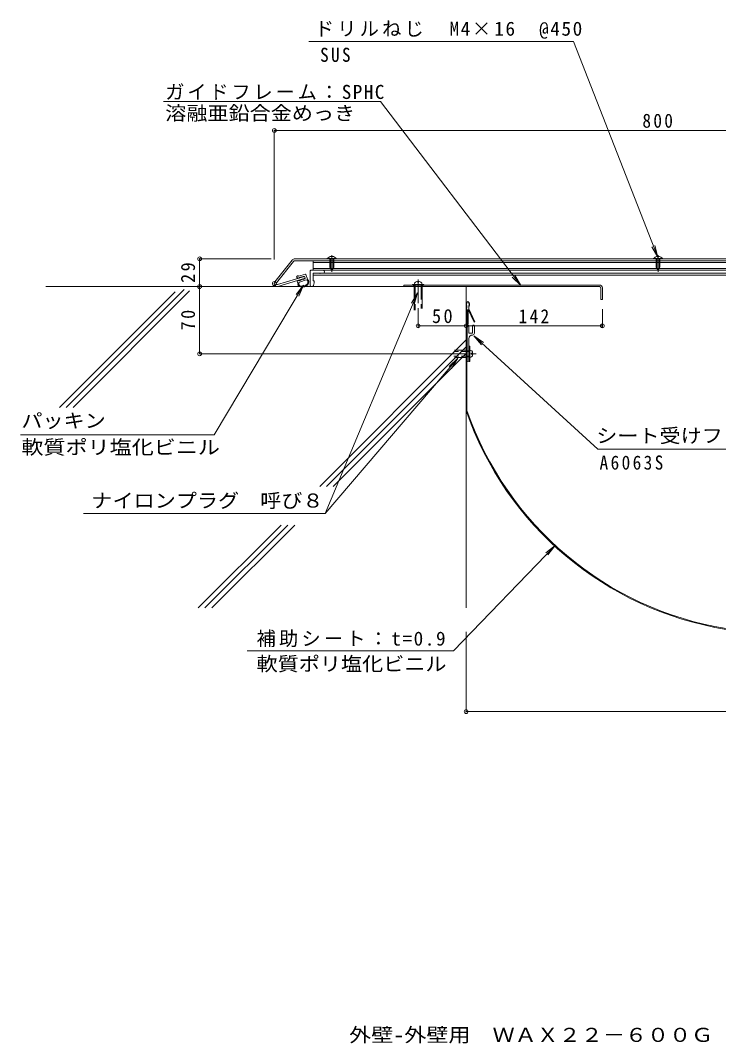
# Model space of a CAD drawing. Units: millimetres, scale not verified. Extents: x -713 to 764, y -677 to 390.
# Drawn here: x -713 to 15, y -677 to 390 of the extents above; entities that cross this region are included whole.
import ezdxf
from ezdxf.enums import TextEntityAlignment as Align

# ---------------------------------------------------------------- set-up
doc = ezdxf.new("R2010")
doc.units = ezdxf.units.MM
doc.header["$LTSCALE"] = 5
doc.header["$PDMODE"] = 32
doc.header["$PDSIZE"] = 4
for name, pattern in [('CHAIN1', [8, 5, -1, 1, -1]), ('DASHED1', [1.8, 1.2, -0.6]), ('DASHED3', [4, 3, -1])]:
    doc.linetypes.add(name, pattern=pattern)
for name, color, linetype, lineweight in [('A-1', 2, 'Continuous', 9), ('A-3', 4, 'Continuous', 9), ('A-4', 7, 'Continuous', 9), ('A-5', 7, 'Continuous', 9), ('A-6', 6, 'Continuous', 5), ('A-D', 2, 'Continuous', 9), ('A-E', 4, 'Continuous', 9), ('A-F', 2, 'Continuous', 9)]:
    doc.layers.add(name, color=color, linetype=linetype, lineweight=lineweight)
doc.layers.add('F-5_F-5ﾚｲﾔ', color=2, linetype='Continuous')
doc.styles.add('ＭＳ ゴシック', font='')
doc.styles.get('ＭＳ ゴシック').set_extended_font_data('MS Gothic')

msp = doc.modelspace()

# ---------------------------------------------------------------- linework, layer by layer
at = {"layer": 'A-1'}
for p, q in [((-407.718, 129.332), (-407.718, 139.332)), ((-410.218, 129.332), (-397.218, 129.332)), ((312.282, 137.332), (-407.718, 137.332)), ((312.282, 131.332), (-407.718, 131.332)), ((312.282, 129.332), (-407.718, 129.332)), ((-400.718, 126.332), (-407.718, 126.332)), ((-407.718, 118.332), (-407.718, 126.332)), ((-400.718, 126.332), (-407.718, 126.332)), ((312.36, 126.332), (-407.718, 126.332)), ((312.282, 124.332), (-407.718, 124.332)), ((-406.518, 118.332), (-407.718, 118.332)), ((-406.518, 118.332), (-406.518, 116.355)), ((-400.621, 126.067), (-400.817, 126.293)), ((-400.718, 126.155), (-400.718, 126.332)), ((-400.428, 125.977), (-399.718, 126.332)), ((-397.218, 126.332), (-399.718, 126.332)), ((-408.836, 112.332), (-409.218, 112.332)), ((-407.398, 113.403), (-406.518, 116.355))]:
    msp.add_line(p, q, dxfattribs=at)
for centre, radius, start, end in [((-410.218, 128.832), 0.5, 90, 180), ((-397.218, 127.832), 1.5, 270, 90), ((-400.518, 126.155), 0.2, 180, 296.56505), ((-409.218, 113.832), 1.5, 180, 270), ((-408.836, 113.832), 1.5, 270, 343.39296)]:
    msp.add_arc(centre, radius, start, end, dxfattribs=at)
at = {"layer": 'A-3'}
for p, q in [((-246.68, 96.635), (-247.468, 95.847)), ((-246.256, 96.635), (-245.468, 95.847)), ((-248.218, 74.452), (-247.716, 88.87)), ((-247.716, 88.87), (-247.468, 90.129)), ((-247.468, 92.222), (-247.468, 90.129)), ((-247.42, 74.452), (-246.918, 88.631)), ((-246.918, 74.432), (-246.918, 88.631)), ((-245.468, 92.222), (-245.468, 89.222)), ((-247.42, 74.452), (-248.218, 74.452)), ((-248.218, -17.019), (-248.218, 72.387)), ((-248.217, 72.387), (-248.095, 72.502)), ((-248.095, 72.502), (-247.886, 72.702)), ((-247.886, 72.702), (-247.686, 72.906)), ((-247.686, 72.906), (-247.5, 73.118)), ((-247.5, 73.118), (-247.334, 73.34)), ((-247.334, 73.34), (-247.193, 73.575)), ((-247.319, -16.865), (-247.319, 72.456)), ((-247.302, 72.456), (-247.179, 72.571)), ((-247.193, 73.575), (-247.125, 73.719)), ((-247.179, 72.571), (-246.97, 72.771)), ((-247.125, 73.719), (-247.099, 73.782)), ((-247.099, 73.782), (-247.059, 73.894)), ((-247.059, 73.894), (-247.023, 74.009)), ((-247.023, 74.009), (-246.991, 74.126)), ((-246.991, 74.126), (-246.962, 74.244)), ((-246.97, 72.771), (-246.77, 72.975)), ((-246.962, 74.244), (-246.934, 74.363)), ((-246.934, 74.363), (-246.918, 74.432)), ((-246.77, 72.975), (-246.585, 73.187)), ((-246.585, 73.187), (-246.419, 73.409)), ((-246.419, 73.409), (-246.278, 73.644)), ((-246.278, 73.644), (-246.209, 73.788)), ((-246.209, 73.788), (-246.183, 73.851)), ((-246.183, 73.851), (-246.143, 73.964)), ((-246.143, 73.964), (-246.107, 74.078)), ((-246.107, 74.078), (-246.075, 74.195)), ((-246.075, 74.195), (-246.046, 74.313)), ((-246.046, 74.313), (-246.018, 74.432)), ((-246.018, 74.432), (-246.002, 74.501))]:
    msp.add_line(p, q, dxfattribs=at)
for points in [[(-247.468, 93.472), (-247.579, 93.332), (-247.763, 93.088), (-247.931, 92.836), (-248.07, 92.572), (-248.135, 92.411), (-248.148, 92.371), (-248.17, 92.303), (-248.188, 92.233), (-248.218, 92.123)], [(-247.468, 94.722), (-247.579, 94.582), (-247.763, 94.338), (-247.931, 94.086), (-248.07, 93.822), (-248.135, 93.661), (-248.148, 93.622), (-248.17, 93.553), (-248.188, 93.483), (-248.208, 93.413)], [(-247.468, 95.847), (-247.562, 95.739), (-247.721, 95.549), (-247.867, 95.355), (-247.998, 95.151), (-248.063, 95.027), (-248.087, 94.973), (-248.127, 94.877), (-248.165, 94.779), (-248.198, 94.68)], [(-246.018, 74.432), (-246.018, 88.507), (-239.869, 75.283)], [(-245.468, 95.847), (-245.374, 95.739), (-245.217, 95.549), (-245.069, 95.355), (-244.939, 95.151), (-244.875, 95.027), (-244.849, 94.973), (-244.809, 94.877), (-244.773, 94.779), (-244.738, 94.68), (-244.718, 94.622)], [(-245.468, 94.722), (-245.358, 94.582), (-245.174, 94.338), (-245.005, 94.086), (-244.867, 93.822), (-244.801, 93.661), (-244.788, 93.622), (-244.768, 93.553), (-244.748, 93.483), (-244.729, 93.413), (-244.718, 93.372)], [(-245.468, 93.472), (-245.358, 93.332), (-245.174, 93.088), (-245.005, 92.836), (-244.867, 92.572), (-244.801, 92.411), (-244.788, 92.371), (-244.768, 92.303), (-244.748, 92.233), (-244.729, 92.163), (-244.718, 92.122)], [(-245.468, 89.222), (-239.144, 75.621), (-239.869, 75.283)]]:
    msp.add_lwpolyline(points, dxfattribs=at)
for centre, radius, start, end in [((-246.468, 96.422), 0.3, 45, 135), ((-247.475, 91.912), 2.811, 89.86011, 105.33086), ((-247.475, 90.662), 2.811, 89.86011, 105.33086), ((-247.475, 89.412), 2.811, 89.86011, 105.33086), ((-245.461, 91.912), 2.811, 74.66914, 90.13989), ((-245.461, 90.662), 2.811, 74.66914, 90.13989), ((-245.461, 89.412), 2.811, 74.66914, 90.13989), ((77.998, 95.741), 345.154, 199.06831, 322.48767), ((77.998, 95.741), 344.255, 199.09295, 322.43304)]:
    msp.add_arc(centre, radius, start, end, dxfattribs=at)
at = {"layer": 'A-4'}
for p, q in [((-136.274, 367.796), (-412.164, 367.796)), ((-337.441, 305.489), (-563.509, 305.489)), ((-448.218, 275.148), (-448.218, 140.52)), ((351.782, 275.148), (-448.218, 275.148)), ((-525.994, 112.332), (-525.994, 42.332)), ((-298.218, 70.027), (-298.218, 85.557)), ((-106.234, 70.027), (-106.234, 88.932)), ((-248.218, 71.527), (-298.218, 71.527)), ((-106.234, 71.527), (-248.218, 71.527)), ((-248.218, 70.027), (-248.218, 62.306)), ((-240.25, 61.17), (-232.198, 51.609)), ((-525.994, 42.332), (-247.826, 42.332)), ((-510.952, -42.207), (-712.75, -42.207)), ((88.92, -57.002), (-110.836, -57.002)), ((-395.138, -124.3), (-647.083, -124.3)), ((-248.218, -330.616), (-248.218, -247.614)), ((-261.223, -267.235), (-476.575, -267.235)), ((351.782, -330.616), (-248.218, -330.616))]:
    msp.add_line(p, q, dxfattribs=at)
at = {"layer": 'A-4', "color": 3}
for p, q in [((-426.59, 141.332), (330.154, 141.332)), ((-428.155, 138.577), (-446, 116.142)), ((-444.934, 114.561), (-416.56, 122.966)), ((-415.992, 121.048), (-416.584, 123.044))]:
    msp.add_line(p, q, dxfattribs=at)
at = {"layer": 'A-4'}
for points in [[(-525.994, 112.332), (-525.994, 141.332), (-451.59, 141.332)], [(-110.836, -57.002), (-240.25, 61.17), (-229.998, 54.018)]]:
    msp.add_lwpolyline(points, dxfattribs=at)
at = {"layer": 'A-4', "color": 3}
for centre, radius, start, end in [((-426.59, 137.332), 4, 90, 141.5), ((-426.59, 137.332), 2, 90, 141.5), ((-445.218, 115.52), 1, 141.5, 286.5)]:
    msp.add_arc(centre, radius, start, end, dxfattribs=at)
at = {"layer": 'A-4'}
for p in [(-448.218, 275.148), (-525.994, 141.332), (-448.218, 115.52), (-525.994, 112.332), (-298.218, 71.527), (-248.218, 71.527), (-106.234, 71.527), (-525.994, 42.332), (-248.218, -330.616), (-248.218, -330.616)]:
    msp.add_point(p, dxfattribs=at)
at = {"layer": 'A-5'}
for p, q in [((-337.441, 305.489), (-191.359, 113.369)), ((-48.524, 143.028), (-51.511, 155.166)), ((-191.359, 113.369), (-200.159, 122.247)), ((-191.359, 113.369), (-197.561, 124.222)), ((-417.8, 113.921), (-425.551, 104.114)), ((-313.218, 113.932), (-313.218, 112.332)), ((-109.234, 113.932), (-313.218, 113.932)), ((-313.218, 112.332), (-109.234, 112.332)), ((-303.218, 113.932), (-303.218, 112.332)), ((-293.218, 113.932), (-293.218, 112.332)), ((-107.734, 110.832), (-107.734, 98.932)), ((-106.234, 110.932), (-106.234, 98.932)), ((-299.015, 105.942), (-305.295, 95.134)), ((-106.234, 98.932), (-107.734, 98.932)), ((-256.773, 37.61), (-266.065, 29.249)), ((-155.549, -157.326), (-165.315, -165.129))]:
    msp.add_line(p, q, dxfattribs=at)
at = {"layer": 'A-5', "color": 3}
for p, q in [((-429.72, 139.822), (-447.566, 117.387)), ((-444.366, 112.643), (-415.992, 121.048))]:
    msp.add_line(p, q, dxfattribs=at)
at = {"layer": 'A-5', "color": 2, "linetype": 'CHAIN1'}
msp.add_line((-298.218, 119.932), (-298.218, 85.557), dxfattribs=at)
at = {"layer": 'A-5', "color": 2}
for p, q in [((-302.218, 113.932), (-302.218, 87.735)), ((-294.218, 113.932), (-294.218, 89.646))]:
    msp.add_line(p, q, dxfattribs=at)
at = {"layer": 'A-5', "color": 2, "linetype": 'DASHED3'}
for p, q in [((-301.218, 113.932), (-301.218, 87.973)), ((-295.218, 113.932), (-295.218, 89.407))]:
    msp.add_line(p, q, dxfattribs=at)
at = {"layer": 'A-5'}
for points in [[(-136.274, 367.796), (-48.524, 143.028), (-54.551, 153.979)], [(-510.952, -42.207), (-417.8, 113.921), (-422.749, 102.442)], [(-395.138, -124.3), (-299.015, 105.942), (-302.284, 93.877)], [(-395.138, -124.3), (-256.773, 37.61), (-263.584, 27.129)], [(-261.223, -267.235), (-155.549, -157.326), (-162.962, -167.39)]]:
    msp.add_lwpolyline(points, dxfattribs=at)
at = {"layer": 'A-5', "color": 2}
for points in [[(-297.718, 118.032), (-297.718, 116.532), (-298.718, 116.532), (-298.718, 118.032)], [(-304.218, 113.932), (-304.218, 114.732), (-292.218, 114.732), (-292.218, 113.932)]]:
    msp.add_lwpolyline(points, dxfattribs=at)
at = {"layer": 'A-5', "color": 3}
msp.add_arc((-445.218, 115.52), 3, 141.5, 286.5, dxfattribs=at)
at = {"layer": 'A-5', "color": 2}
msp.add_arc((-298.218, 113.582), 4.45, 14.97665, 165.02327, dxfattribs=at)
at = {"layer": 'A-5'}
for centre, radius in [((-109.234, 110.932), 3), ((-109.234, 110.832), 1.5)]:
    msp.add_arc(centre, radius, 0, 90, dxfattribs=at)
at = {"layer": 'A-6'}
for p, q in [((-148.202, 112.332), (-686.257, 112.332)), ((-672.079, -13.589), (-551.536, 106.955)), ((-665.008, -13.589), (-542.012, 109.408)), ((-657.937, -13.589), (-536.544, 107.805)), ((-248.218, 112.332), (-248.218, -222.614)), ((-400.837, -95.9), (-248.218, 56.719)), ((-393.766, -95.9), (-248.218, 49.648)), ((-386.695, -95.9), (-248.218, 42.577)), ((-527.551, -222.614), (-441.072, -136.135)), ((-520.48, -222.614), (-434.001, -136.135)), ((-513.409, -222.614), (-426.93, -136.135))]:
    msp.add_line(p, q, dxfattribs=at)
at = {"layer": 'A-D'}
for p, q in [((-407.718, 139.332), (-159.014, 139.332)), ((-155.014, 139.332), (308.151, 139.332)), ((-410.718, 128.832), (-410.718, 113.832)), ((-390.218, 135.632), (-390.218, 135.25))]:
    msp.add_line(p, q, dxfattribs=at)
at = {"layer": 'A-E', "color": 3}
for p, q in [((-426.59, 139.332), (-407.718, 139.332)), ((-358.718, 139.332), (330.154, 139.332))]:
    msp.add_line(p, q, dxfattribs=at)
at = {"layer": 'A-E', "color": 2}
for p, q in [((-392.918, 141.62), (-392.918, 141.332)), ((-383.518, 141.62), (-392.918, 141.62)), ((-383.518, 141.332), (-392.918, 141.332)), ((-390.218, 141.332), (-390.218, 138.299)), ((-389.618, 141.332), (-389.618, 131.757)), ((-388.718, 143.812), (-388.718, 143.411)), ((-387.718, 143.411), (-388.718, 143.411)), ((-387.718, 143.812), (-387.718, 143.411)), ((-386.818, 141.332), (-386.818, 131.757)), ((-386.218, 141.332), (-386.218, 132.796)), ((-383.518, 141.62), (-383.518, 141.332)), ((-52.918, 141.62), (-52.918, 141.332)), ((-52.918, 141.62), (-43.518, 141.62)), ((-52.918, 141.332), (-43.518, 141.332)), ((-50.218, 141.332), (-50.218, 132.796)), ((-49.618, 141.332), (-49.618, 131.757)), ((-48.718, 143.812), (-48.718, 143.411)), ((-48.718, 143.411), (-47.718, 143.411)), ((-47.718, 143.812), (-47.718, 143.411)), ((-46.818, 141.332), (-46.818, 131.757)), ((-46.218, 141.332), (-46.218, 138.299)), ((-43.518, 141.62), (-43.518, 141.332)), ((-390.218, 138.299), (-390.218, 132.796)), ((-388.218, 129.332), (-390.218, 132.796)), ((-388.218, 129.332), (-386.218, 132.796)), ((-48.218, 129.332), (-50.218, 132.796)), ((-48.218, 129.332), (-46.218, 132.796)), ((-46.218, 138.299), (-46.218, 132.796))]:
    msp.add_line(p, q, dxfattribs=at)
at = {"layer": 'A-E', "color": 2, "linetype": 'CHAIN1'}
for p, q in [((-388.218, 145.238), (-388.218, 127.711)), ((-48.218, 145.238), (-48.218, 127.711))]:
    msp.add_line(p, q, dxfattribs=at)
at = {"layer": 'A-E'}
for p, q in [((-423.878, 123.551), (-425.146, 122.695)), ((-425.146, 122.695), (-423.936, 121.099)), ((-423.521, 121.379), (-423.936, 121.099)), ((-423.521, 121.379), (-422.06, 121.307)), ((-423.2, 123.438), (-422.96, 123.123)), ((-422.96, 123.123), (-415.777, 125.343)), ((-422.589, 118.902), (-422.41, 118.435)), ((-422.41, 118.435), (-421.254, 119.331)), ((-422.181, 121.793), (-422.06, 121.307)), ((-422.181, 121.793), (-420.72, 121.722)), ((-414.928, 119.264), (-422.049, 116.975)), ((-421.075, 118.864), (-421.254, 119.331)), ((-421.075, 118.864), (-419.919, 119.76)), ((-420.842, 122.208), (-420.72, 121.722)), ((-420.842, 122.208), (-419.381, 122.136)), ((-419.74, 119.293), (-419.919, 119.76)), ((-419.74, 119.293), (-418.585, 120.189)), ((-419.502, 122.622), (-419.381, 122.136)), ((-419.502, 122.622), (-418.041, 122.55)), ((-418.405, 119.722), (-418.585, 120.189)), ((-418.405, 119.722), (-417.25, 120.618)), ((-418.162, 123.036), (-418.041, 122.55)), ((-418.162, 123.036), (-416.702, 122.964)), ((-417.07, 120.151), (-417.25, 120.618)), ((-417.07, 120.151), (-415.915, 121.047)), ((-416.403, 122.466), (-415.915, 121.047)), ((-413.508, 120.199), (-415.163, 125.007))]:
    msp.add_line(p, q, dxfattribs=at)
msp.add_lwpolyline([(-423.948, 116.861), (-424.496, 118.289), (-422.589, 118.902)], dxfattribs=at)
at = {"layer": 'A-E', "color": 2}
for centre, start, end in [((-388.218, 137.732), 94.70146, 140.39801), ((-388.218, 137.732), 39.60199, 85.29808), ((-48.218, 137.732), 94.70192, 140.39801), ((-48.218, 137.732), 39.60199, 85.29854)]:
    msp.add_arc(centre, 6.1, start, end, dxfattribs=at)
at = {"layer": 'A-E'}
for centre, start, end in [((-423.598, 123.136), 37.17761, 124), ((-415.63, 124.866), 14, 107.17989), ((-413.98, 120.036), 321.65065, 19), ((-423.481, 117.04), 201, 273.19142)]:
    msp.add_arc(centre, 0.5, start, end, dxfattribs=at)
for major_axis, ratio, start_param, end_param in [((5.695, 1.961), 0.6759, 2.57895806, 6.78885435), ((4.75, 1.636), 0.6113, 2.37724145, 6.98016546)]:
    msp.add_ellipse((-417.929, 116.146), major_axis=major_axis, ratio=ratio, start_param=start_param, end_param=end_param, dxfattribs=at)
at = {"layer": 'A-F'}
for p, q in [((-247.318, 35.332), (-247.318, 71.332)), ((-245.318, 71.332), (-245.318, 63.832)), ((-241.568, 63.832), (-241.568, 71.332)), ((-239.568, 63.826), (-239.568, 71.332)), ((-241.568, 63.832), (-245.318, 63.832)), ((-245.318, 34.332), (-245.318, 58.332)), ((-247.318, 46.132), (-260.318, 46.132)), ((-247.318, 44.882), (-244.318, 44.882)), ((-244.318, 50.332), (-245.318, 50.332)), ((-244.318, 45.582), (-245.318, 45.582)), ((-244.318, 50.332), (-244.318, 34.332)), ((-241.418, 43.232), (-241.418, 41.432)), ((-260.318, 38.532), (-247.318, 38.532)), ((-247.318, 39.782), (-244.318, 39.782)), ((-245.318, 39.082), (-247.318, 39.082)), ((-244.318, 39.082), (-245.318, 39.082)), ((-244.318, 39.082), (-245.318, 39.082)), ((-244.318, 34.332), (-245.318, 34.332))]:
    msp.add_line(p, q, dxfattribs=at)
at = {"layer": 'A-F', "linetype": 'DASHED1'}
for p, q in [((-247.318, 44.882), (-260.886, 44.882)), ((-243.052, 41.836), (-243.052, 42.827)), ((-241.902, 42.827), (-243.052, 42.827)), ((-247.318, 39.782), (-260.886, 39.782)), ((-241.902, 41.836), (-243.052, 41.836))]:
    msp.add_line(p, q, dxfattribs=at)
at = {"layer": 'A-F', "color": 5, "lineweight": 5}
msp.add_line((-242.18, 42.695), (-242.009, 42.866), dxfattribs=at)
at = {"layer": 'A-F', "linetype": 'CHAIN1'}
msp.add_line((-272.842, 42.332), (-233.316, 42.332), dxfattribs=at)
at = {"layer": 'A-F'}
msp.add_lwpolyline([(-244.318, 45.582), (-245.318, 45.582), (-247.318, 45.582)], dxfattribs=at)
for centre, radius, start, end in [((-246.318, 71.332), 1, 0, 180), ((-240.568, 71.332), 1, 0, 180), ((-241.818, 58.332), 3.5, 87.39308, 180), ((-241.568, 63.826), 2, 267.39302, 0), ((-244.318, 43.232), 2.9, 0, 90), ((-246.318, 35.332), 1, 180, 359.29224), ((-244.318, 41.432), 2.9, 270, 0)]:
    msp.add_arc(centre, radius, start, end, dxfattribs=at)
at = {"layer": 'A-F', "linetype": 'DASHED1'}
for centre, start, end in [((-241.902, 43.328), 270, 14.41449), ((-241.902, 41.336), 345.58551, 90)]:
    msp.add_arc(centre, 0.5, start, end, dxfattribs=at)

# ---------------------------------------------------------------- texts
at = {"layer": 'A-4', "color": 2, "style": 'ＭＳ ゴシック'}
for s, width, p in [('パッキン', 1.1, (-711.795, -39.14)), ('シート受けフレーム', 1.1, (-112.616, -54.759)), ('軟質ポリ塩化ビニル', 1.15, (-711.795, -66.78)), ('ナイロンプラグ\u3000呼び８', 1.1, (-638.846, -122.405)), ('軟質ポリ塩化ビニル', 1.1, (-466.646, -292.618))]:
    msp.add_text(s, height=14.66, dxfattribs=dict(at, width=width)).set_placement(p, align=Align.BOTTOM_LEFT)
at = {"layer": 'A-4', "color": 2, "char_height": 14.66, "attachment_point": 7, "style": 'ＭＳ ゴシック'}
for s, insert in [('\\T1.17;ドリルねじ\u3000M4×16\u3000@450', (-405.952, 370.705)), ('\\T1.27;\\W0.9;SUS', (-400.446, 346.424)), ('\\T1.27;\\W0.9;800', (-64.468, 277.771)), ('\\T1.27;\\W0.95;50', (-283.843, 74.151)), ('\\T1.27;\\W0.9;142', (-193.476, 74.151)), ('\\T1.28;\\W0.9;A6063S', (-109.137, -78.61)), ('\\T1.17;補助シート：t=0.9', (-466.646, -263.471))]:
    msp.add_mtext(s, dxfattribs=dict(at, insert=insert))
at = {"layer": 'A-4', "color": 2, "char_height": 14.66, "attachment_point": 7, "rotation": 90, "style": 'ＭＳ ゴシック'}
for s, insert in [('\\T1.27;\\W0.95;29', (-530.631, 116.207)), ('\\T1.27;\\W0.95;70', (-530.631, 66.707))]:
    msp.add_mtext(s, dxfattribs=dict(at, insert=insert))
at = {"layer": 'A-5', "color": 2, "style": 'ＭＳ ゴシック', "width": 1.1}
msp.add_text('溶融亜鉛合金めっき', height=14.66, dxfattribs=at).set_placement((-561.85, 281.457), align=Align.BOTTOM_LEFT)
at = {"layer": 'A-5', "color": 2, "insert": (-561.85, 307.103), "char_height": 14.66, "attachment_point": 7, "style": 'ＭＳ ゴシック'}
msp.add_mtext('\\T1.15;ガイドフレーム：SPHC', dxfattribs=at)
at = {"layer": 'F-5_F-5ﾚｲﾔ', "style": 'ＭＳ ゴシック', "width": 1.15}
msp.add_text('外壁-外壁用\u3000ＷＡＸ２２－６００Ｇ', height=14.66, dxfattribs=at).set_placement((-370.105, -679.346), align=Align.BOTTOM_LEFT)

doc.saveas('drawing.dxf')
